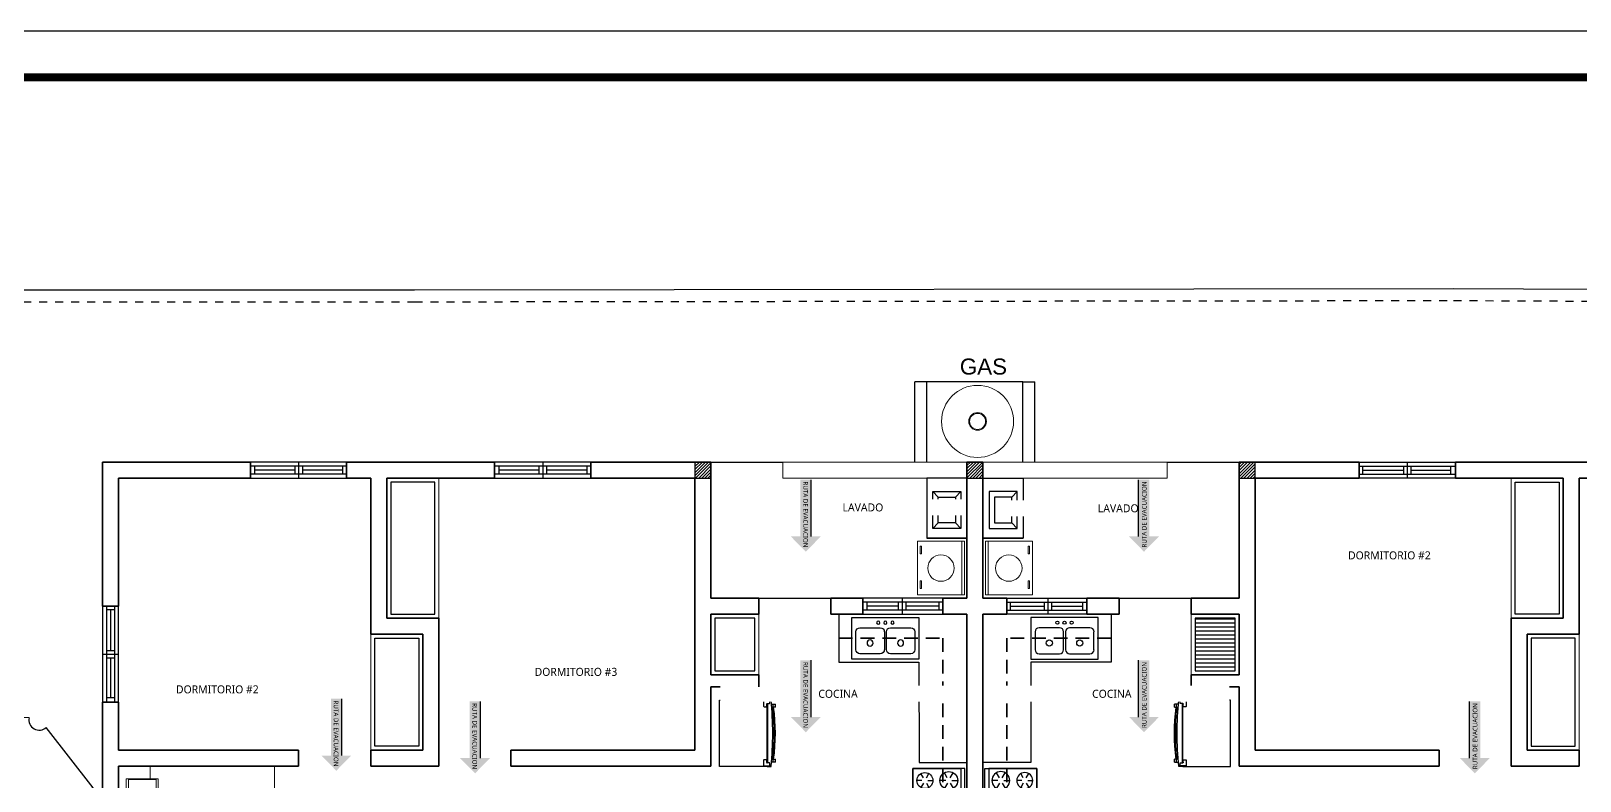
# Model space of a CAD drawing. Header units: feet. Extents: x 1019 to 2236, y -546 to 122.
# Drawn here: x 1074.38 to 1093.73, y -434.92 to -425.55 of the extents above; entities that cross this region are included whole.
import ezdxf

# ---------------------------------------------------------------- set-up
doc = ezdxf.new("R2010")
doc.units = ezdxf.units.FT
doc.header["$LTSCALE"] = 0.05
doc.header["$MEASUREMENT"] = 0
doc.linetypes.add('DASHDOT', pattern=[25.4, 12.7, -6.35, 0, -6.35])
doc.linetypes.add('HIDDEN', pattern=[9.525, 6.35, -3.175])
for name, color, linetype, lineweight in [('A-WALL', 7, 'Continuous', 25), ('arq-pisos', 251, 'Continuous', 5), ('closet', 8, 'Continuous', 5), ('COCINA', 8, 'Continuous', 25), ('FURN', 8, 'Continuous', 9), ('I-FURN', 8, 'Continuous', 0), ('MB', 8, 'Continuous', 20), ('None', 7, 'Continuous', 5)]:
    doc.layers.add(name, color=color, linetype=linetype, lineweight=lineweight)
for name, color, linetype in [('columna', 9, 'Continuous'), ('DIM', 10, 'Continuous'), ('MARCO', 1, 'Continuous'), ('MB3', 8, 'Continuous'), ('MUEBLES', 8, 'Continuous'), ('MUROS', 7, 'Continuous'), ('muross', 7, 'Continuous'), ('PERT-VENT', 8, 'Continuous'), ('PISO', 8, 'Continuous'), ('PISOS', 7, 'Continuous'), ('SIMBOLOGIA', 6, 'Continuous'), ('Simbolos de evacuacion', 7, 'Continuous'), ('SOLAR', 2, 'DASHDOT'), ('TXT', 2, 'Continuous')]:
    doc.layers.add(name, color=color, linetype=linetype)
doc.layers.add('PLANTS', color=7, linetype='Continuous', true_color=0x005716)
doc.styles.add('ads', font='trebuc.ttf', dxfattribs={"height": 0.14})
doc.styles.get("Standard").update_dxf_attribs({"font": 'arial.ttf'})

# ---------------------------------------------------------------- blocks, each defined once
blk = doc.blocks.new('ARBOL4')
at = {"layer": 'PLANTS'}
for p, q in [((-0.215225, 0.439234), (-0.445698, 0.173788)), ((-0.172006, 0.430212), (0, 0)), ((0.18998, 0.442934), (-0.157772, 0.457476)), ((0.465439, 0.126688), (0.258534, 0.409628)), ((0, 0), (0.381619, 0.241316)), ((-0.474293, 0.087687), (-0.409359, -0.263952)), ((0.392021, -0.274733), (0.48214, 0.055782)), ((0, 0), (-0.436626, -0.116299)), ((-0.37373, -0.251589), (0, 0)), ((0, 0), (-0.030926, -0.456175)), ((0.410256, -0.207857), (0, 0)), ((0, 0), (0.311329, -0.356352)), ((-0.375843, -0.309965), (-0.049034, -0.484529)), ((0.011921, -0.485418), (0.345337, -0.341692))]:
    blk.add_line(p, q, dxfattribs=at)
for centre, radius, start, end in [((-0.189074, 0.45647), 0.031319, 213.386078, 1.840691), ((0.228399, 0.434803), 0.03927, 168.050674, 320.127319), ((-0.47347, 0.135212), 0.047533, 269.007996, 54.248581), ((0.474388, 0.091377), 0.036427, 104.220505, 282.287354), ((0, 0), 0.01, 0, 180), ((0, 0), 0.01, 180, 0), ((-0.383672, -0.280455), 0.030531, 284.858551, 147.280869), ((0.371318, -0.310052), 0.04094, 59.622765, 230.608597), ((-0.018543, -0.484042), 0.030495, 357.413361, 180.915833)]:
    blk.add_arc(centre, radius, start, end, dxfattribs=at)
blk = doc.blocks.new('bath_sink_6127 - bath_sink_6127-542651-Nivel 1')
at = {"layer": 'I-FURN'}
for p, q in [((0.293, 0.244), (0.293, 0.4)), ((0.395, 0.244), (-0.005, 0.244)), ((-0.005, 0.244), (-0.005, -0.245)), ((0.025, -0.234), (0.025, 0.233)), ((0.025, 0.233), (0.369, 0.233)), ((0.369, 0.233), (0.369, -0.234)), ((0.395, -0.245), (0.395, 0.244)), ((-0.005, -0.245), (0.395, -0.245)), ((0.369, -0.234), (0.025, -0.234)), ((0.293, -0.448), (0.293, -0.245)), ((-0.1, -0.448), (0.293, -0.448))]:
    blk.add_line(p, q, dxfattribs=at)
blk = doc.blocks.new('A$C285A50AC')
at = {"layer": 'MUEBLES'}
for p, q in [((0.001, 0.69, -0.889), (0, 0.029, -0.889)), ((0.001, 0.69), (0.001, 0.639)), ((0.763, 0.688), (0.001, 0.69)), ((0.763, 0.688, -0.889), (0.001, 0.69, -0.889)), ((0.001, 0.639), (0.763, 0.637)), ((0.762, 0.028, -0.889), (0.763, 0.688, -0.889)), ((0.763, 0.637), (0.763, 0.688)), ((0, 0.029, -0.889), (0.762, 0.028, -0.889))]:
    blk.add_line(p, q, dxfattribs=at)
at = {"layer": 'MUEBLES', "color": 8}
for p, q in [((0.153, 0.524, 0.003), (0.153, 0.6, 0.003)), ((0.12, 0.505, 0.003), (0.054, 0.543, 0.003)), ((0.12, 0.467, 0.003), (0.054, 0.429, 0.003)), ((0.153, 0.448, 0.003), (0.153, 0.372, 0.003)), ((0.186, 0.505, 0.003), (0.252, 0.543, 0.003)), ((0.186, 0.467, 0.003), (0.252, 0.429, 0.003)), ((0.577, 0.466, 0.003), (0.522, 0.435, 0.003)), ((0.577, 0.504, 0.003), (0.523, 0.536, 0.003)), ((0.61, 0.523, 0.003), (0.611, 0.587, 0.003)), ((0.61, 0.447, 0.003), (0.61, 0.384, 0.003)), ((0.643, 0.504, 0.003), (0.698, 0.536, 0.003)), ((0.643, 0.466, 0.003), (0.698, 0.434, 0.003)), ((0.12, 0.2, 0.003), (0.065, 0.232, 0.003)), ((0.153, 0.219, 0.003), (0.153, 0.283, 0.003)), ((0.186, 0.2, 0.003), (0.241, 0.232, 0.003)), ((0.577, 0.2, 0.003), (0.511, 0.238, 0.003)), ((0.61, 0.219, 0.003), (0.61, 0.295, 0.003)), ((0.643, 0.199, 0.003), (0.709, 0.237, 0.003)), ((0.12, 0.162, 0.003), (0.065, 0.131, 0.003)), ((0.153, 0.143, 0.003), (0.152, 0.08, 0.003)), ((0.186, 0.162, 0.003), (0.241, 0.13, 0.003)), ((0.577, 0.162, 0.003), (0.511, 0.124, 0.003)), ((0.61, 0.142, 0.003), (0.61, 0.066, 0.003)), ((0.643, 0.161, 0.003), (0.709, 0.123, 0.003))]:
    blk.add_line(p, q, dxfattribs=at)
at = {"layer": 'MUEBLES', "extrusion": (-0.001805, -0.999998, 0)}
for p, q in [((0.063, 0.027, -0.622), (0.698, 0.025, -0.622)), ((0.063, 0.027, -0.102), (0.698, 0.025, -0.102))]:
    blk.add_line(p, q, dxfattribs=at)
at = {"layer": 'MUEBLES'}
for centre, radius in [((0.153, 0.486, 0.003), 0.114), ((0.61, 0.485, 0.003), 0.102), ((0.153, 0.181, 0.003), 0.102), ((0.61, 0.181, 0.003), 0.114)]:
    blk.add_circle(centre, radius, dxfattribs=at)
at = {"layer": 'MUEBLES', "color": 8, "extrusion": (-0.001805, -0.999998, 0)}
for centre in [(0.089, -0.038, -0.027), (0.216, -0.038, -0.027), (0.381, -0.038, -0.027), (0.546, -0.038, -0.027), (0.673, -0.038, -0.027)]:
    blk.add_circle(centre, 0.0254, dxfattribs=at)
at = {"layer": 'MUEBLES'}
for points in [[(0, 0.029), (0.001, 0.639), (0.763, 0.637), (0.762, 0.028)], [(0.001, 0.69, 0.254), (0.001, 0.639, 0.254), (0.763, 0.637, 0.254), (0.763, 0.688, 0.254)]]:
    blk.add_3dface(points, dxfattribs=at)
at = {"layer": 'MUEBLES', "color": 8}
for points in [[(0.025, 0.027, -0.076), (0.025, 0.027, -0.533), (0.737, 0.025, -0.533), (0.737, 0.025, -0.076)], [(0.025, 0.027, -0.597), (0.025, 0.027, -0.851), (0.737, 0.025, -0.851), (0.737, 0.025, -0.597)]]:
    blk.add_3dface(points, dxfattribs=at)
blk = doc.blocks.new('A$C2C3967B4')
at = {"layer": 'COCINA'}
for p, q in [((0.838, 0.52), (0, 0.52)), ((0, 0.52), (0, 0)), ((0.356, 0.393), (0.102, 0.393)), ((0.737, 0.393), (0.483, 0.393)), ((0.838, 0), (0.838, 0.52)), ((0.051, 0.342), (0.051, 0.119)), ((0.406, 0.119), (0.406, 0.342)), ((0.432, 0.342), (0.432, 0.119)), ((0.787, 0.119), (0.787, 0.342)), ((0.102, 0.068), (0.356, 0.068)), ((0.483, 0.068), (0.737, 0.068)), ((0, 0), (0.838, 0))]:
    blk.add_line(p, q, dxfattribs=at)
for centre, radius in [((0.33, 0.456), 0.0201), ((0.419, 0.456), 0.0201), ((0.508, 0.456), 0.0201), ((0.229, 0.202), 0.0381), ((0.61, 0.202), 0.0381)]:
    blk.add_circle(centre, radius, dxfattribs=at)
for centre, start, end in [((0.102, 0.342), 90, 180), ((0.356, 0.342), 0, 90), ((0.483, 0.342), 90, 180), ((0.737, 0.342), 0, 90), ((0.102, 0.119), 180, 270), ((0.356, 0.119), 270, 0), ((0.483, 0.119), 180, 270), ((0.737, 0.119), 270, 0)]:
    blk.add_arc(centre, 0.0508, start, end, dxfattribs=at)
blk = doc.blocks.new('A$C007B5363')
at = {"layer": 'COCINA'}
for p, q in [((0, 0.829), (0.594, 0.829)), ((0, 0), (0, 0.829)), ((0.551, 0.816), (0.551, 0.752)), ((0.621, 0.822), (0.557, 0.822)), ((0.589, 0.752), (0.589, 0.778)), ((0.594, 0.829), (0.601, 0.829)), ((0.594, 0.822), (0.594, 0.829)), ((0.594, 0.045), (0.594, 0.784)), ((0.595, 0.784), (0.621, 0.784)), ((0.601, 0.829), (0.601, 0.822)), ((0.645, 0.829), (0.601, 0.829)), ((0.601, 0.784), (0.601, 0.044)), ((0.627, 0.791), (0.627, 0.816)), ((0.649, 0.778), (0.671, 0.778)), ((0.671, 0.778), (0.698, 0.778)), ((0.671, 0.74), (0.671, 0.778)), ((0.671, 0.74), (0.671, 0.778)), ((0.699, 0.74), (0.699, 0.778)), ((0.557, 0.746), (0.582, 0.746)), ((0.671, 0.74), (0.651, 0.74)), ((0.654, 0.702), (0.671, 0.702)), ((0.698, 0.74), (0.671, 0.74)), ((0.671, 0.74), (0.671, 0.702)), ((0.671, 0.702), (0.671, 0.74)), ((0.594, 0), (0, 0)), ((0.551, 0.076), (0.551, 0.013)), ((0.582, 0.083), (0.557, 0.083)), ((0.557, 0.006), (0.621, 0.006)), ((0.589, 0.051), (0.589, 0.076)), ((0.594, 0), (0.594, 0.006)), ((0.594, 0), (0.601, 0)), ((0.621, 0.044), (0.595, 0.044)), ((0.601, 0.006), (0.601, 0)), ((0.601, 0), (0.645, 0)), ((0.627, 0.013), (0.627, 0.038)), ((0.671, 0.051), (0.649, 0.051)), ((0.651, 0.089), (0.671, 0.089)), ((0.671, 0.127), (0.654, 0.127)), ((0.671, 0.127), (0.671, 0.089)), ((0.671, 0.089), (0.671, 0.127)), ((0.671, 0.089), (0.698, 0.089)), ((0.671, 0.051), (0.671, 0.089)), ((0.671, 0.051), (0.671, 0.089)), ((0.698, 0.051), (0.671, 0.051)), ((0.699, 0.051), (0.699, 0.089))]:
    blk.add_line(p, q, dxfattribs=at)
for centre, radius, start, end in [((0.557, 0.816), 0.00635, 90, 180), ((0.595, 0.778), 0.00635, 90, 180), ((0.621, 0.816), 0.00635, 360, 90), ((0.621, 0.791), 0.00635, 270, 360), ((-3.851, 0.414), 4.515, 354.7351, 5.2649), ((0.557, 0.752), 0.00635, 180, 270), ((0.582, 0.752), 0.00635, 270, 360), ((-3.079, 0.414), 3.761, 355.6182, 4.3818), ((-1.675, 0.414), 2.373, 352.1151, 7.8849), ((0.557, 0.076), 0.00635, 90, 180), ((0.557, 0.013), 0.00635, 180, 270), ((0.582, 0.076), 0.00635, 360, 90), ((0.595, 0.051), 0.00635, 180, 270), ((0.621, 0.038), 0.00635, 360, 90), ((0.621, 0.013), 0.00635, 270, 360)]:
    blk.add_arc(centre, radius, start, end, dxfattribs=at)
blk = doc.blocks.new('A$C01EB0BB3')
at = {"layer": 'FURN'}
for p, q in [((0, 0, 224.56), (0, 0.61, 224.56)), ((0, 0.61, 224.56), (0.533, 0.61, 224.56)), ((0.503, 0.61, 224.56), (0.503, 0, 224.56)), ((0.533, 0.61, 224.56), (0.533, 0, 224.56)), ((0.533, 0, 224.56), (0, 0, 224.56))]:
    blk.add_line(p, q, dxfattribs=at)
at = {"layer": 'FURN', "ltscale": 0.02, "elevation": 224.56}
for points in [[(0.047, 0.536), (0.047, 0.45), (0.032, 0.45), (0.032, 0.536)], [(0.047, 0.143), (0.047, 0.057), (0.032, 0.057), (0.032, 0.143)]]:
    blk.add_lwpolyline(points, close=True, dxfattribs=at)
at = {"layer": 'FURN', "ltscale": 0.02}
blk.add_circle((0.267, 0.305, 224.56), 0.15, dxfattribs=at)
blk = doc.blocks.new('A$C18ED6237')
at = {"layer": 'PERT-VENT', "extrusion": (-2.36783e-12, 8.94772e-16, -1)}
for p, q in [((1.2, 0.2), (0, 0.2)), ((0.6, 0.2), (0.6, 0)), ((1.2, 0.15), (0, 0.15)), ((1.2, 0.05), (0, 0.05)), ((0.054, 0.05), (0.054, 0.15)), ((0.553, 0.1), (0.054, 0.1)), ((0.553, 0.15), (0.553, 0.05)), ((0.647, 0.15), (0.647, 0.05)), ((1.153, 0.1), (0.647, 0.1)), ((0, 0), (1.2, 0))]:
    blk.add_line(p, q, dxfattribs=at)
at = {"layer": 'PERT-VENT'}
blk.add_line((1.153, 0.05), (1.153, 0.15), dxfattribs=at)
blk = doc.blocks.new('A$C1C7A76FF')
at = {"layer": 'FURN'}
for radius in [0.45, 0.11, 0.1]:
    blk.add_circle((0.45, 0.45), radius, dxfattribs=at)
blk = doc.blocks.new('A$C012446DC')
at = {"layer": 'PISO'}
h = blk.add_hatch(dxfattribs=at)
h.set_pattern_fill('ANSI31', color=256, scale=0.008571, angle=180)
h.set_pattern_definition([(225, (206536.064322, 1154820.960068), (0.0192434059784, -0.0192434059784), [])])
h.paths.add_polyline_path([(0, 0), (0.2, 0), (0.2, 0.2), (0, 0.2)])
at = {"layer": 'columna'}
blk.add_lwpolyline([(0.2, 0.2), (0, 0.2), (0, 0), (0.2, 0)], close=True, dxfattribs=at)
blk = doc.blocks.new('A$C791B5281')
at = {"layer": 'MUROS', "lineweight": 35}
blk.add_line((4.9, 10.3, 1.239), (5.1, 10.3, 1.239), dxfattribs=at)
for p in [(1.5, 10.1, 1.239), (4.9, 10.1, 1.239), (8.3, 10.1, 1.239), (0, 0, 1.239), (3.5, 0, 1.239), (6.3, 0, 1.239), (9.8, 0, 1.239)]:
    blk.add_blockref('A$C012446DC', p)

msp = doc.modelspace()

# ---------------------------------------------------------------- hatches: boundary and pattern name
at = {"layer": 'PISO'}
h = msp.add_hatch(dxfattribs=at)
h.set_pattern_fill('ANSI31', color=256, scale=0.4, angle=315, style=0)
h.set_pattern_definition([(0, (1088.92069, -433.54429), (2e-17, 0.05), [])])
h.paths.add_polyline_path([(1088.921, -433.544), (1089.421, -433.544), (1089.421, -432.886), (1088.921, -432.886)])
at = {"layer": 'Simbolos de evacuacion'}
h = msp.add_hatch(color=94, dxfattribs=at)
h.paths.add_polyline_path([(1079.857, -434.635), (1079.738, -434.635), (1079.925, -434.825), (1080.111, -434.635), (1079.992, -434.635), (1079.992, -433.926), (1079.857, -433.926)])
h.paths.add_polyline_path([(1079.965, -433.933), (1079.965, -434.744), (1079.877, -434.744), (1079.877, -433.933)], flags=24)
h = msp.add_hatch(color=94, dxfattribs=at)
h.paths.add_polyline_path([(1092.484, -434.635), (1092.603, -434.635), (1092.417, -434.825), (1092.23, -434.635), (1092.349, -434.635), (1092.349, -433.926), (1092.484, -433.926)])
h.paths.add_polyline_path([(1092.376, -433.933), (1092.376, -434.744), (1092.465, -434.744), (1092.465, -433.933)], flags=24)

# ---------------------------------------------------------------- linework, layer by layer
at = {"layer": 'A-WALL', "lineweight": 35, "extrusion": (-2.36783e-12, 8.94772e-16, -1)}
for p, q in [((1077.121, -430.936), (1075.271, -430.936)), ((1075.271, -430.936), (1075.271, -432.736)), ((1077.121, -431.136), (1077.121, -430.936)), ((1080.167, -430.936), (1078.321, -430.936)), ((1078.321, -430.936), (1078.321, -431.136)), ((1080.167, -431.136), (1080.167, -430.936)), ((1082.871, -430.936), (1081.371, -430.936)), ((1081.371, -430.936), (1081.371, -431.136)), ((1082.871, -432.636), (1082.871, -430.936)), ((1086.071, -430.936), (1086.071, -432.636)), ((1075.471, -431.136), (1077.121, -431.136)), ((1075.471, -432.736), (1075.471, -431.136)), ((1078.321, -431.136), (1078.621, -431.136)), ((1078.621, -431.136), (1078.621, -433.086)), ((1078.821, -431.136), (1080.167, -431.136)), ((1078.821, -432.886), (1078.821, -431.136)), ((1081.371, -431.136), (1082.671, -431.136)), ((1082.671, -431.136), (1082.671, -434.536)), ((1075.471, -432.736), (1075.271, -432.736)), ((1083.471, -432.636), (1082.871, -432.636)), ((1083.471, -432.836), (1083.471, -432.636)), ((1084.371, -432.836), (1084.371, -432.636)), ((1084.771, -432.636), (1084.371, -432.636)), ((1084.371, -432.636), (1084.371, -432.836)), ((1084.771, -432.836), (1084.771, -432.636)), ((1084.771, -432.836), (1084.771, -432.636)), ((1086.071, -432.636), (1085.771, -432.636)), ((1085.771, -432.636), (1085.771, -432.836)), ((1085.771, -432.836), (1085.771, -432.636)), ((1085.771, -432.836), (1085.771, -432.636)), ((1079.471, -432.886), (1078.821, -432.886)), ((1079.471, -434.736), (1079.471, -432.886)), ((1082.871, -433.596), (1082.871, -432.836)), ((1082.871, -432.836), (1083.471, -432.836)), ((1084.371, -432.836), (1084.771, -432.836)), ((1085.771, -432.836), (1086.071, -432.836)), ((1086.071, -436.236), (1086.071, -432.836)), ((1086.271, -436.236), (1086.271, -432.836)), ((1079.271, -433.086), (1078.621, -433.086)), ((1079.271, -434.536), (1079.271, -433.086)), ((1082.871, -433.596), (1083.471, -433.596)), ((1082.871, -434.736), (1082.871, -433.746)), ((1082.871, -433.746), (1083.471, -433.746)), ((1075.471, -433.936), (1075.271, -433.936)), ((1075.271, -433.936), (1075.271, -435.536)), ((1075.471, -434.536), (1075.471, -433.936)), ((1077.721, -434.536), (1075.471, -434.536)), ((1077.721, -434.736), (1077.721, -434.536)), ((1078.621, -434.536), (1079.271, -434.536)), ((1078.621, -434.536), (1078.621, -434.736)), ((1082.671, -434.536), (1080.371, -434.536)), ((1080.371, -434.536), (1080.371, -434.736)), ((1075.471, -434.736), (1077.721, -434.736)), ((1075.471, -435.536), (1075.471, -434.736)), ((1078.621, -434.736), (1079.471, -434.736)), ((1080.371, -434.736), (1082.871, -434.736))]:
    msp.add_line(p, q, dxfattribs=at)
at = {"layer": 'A-WALL', "lineweight": 35}
for p, q in [((1086.071, -430.936), (1086.271, -430.936)), ((1088.871, -433.596), (1088.871, -433.746))]:
    msp.add_line(p, q, dxfattribs=at)
at = {"layer": 'A-WALL', "lineweight": 35, "extrusion": (-2.36659e-12, 8.94772e-16, -1)}
for p, q in [((1089.471, -430.936), (1090.971, -430.936)), ((1089.471, -432.636), (1089.471, -430.936)), ((1090.971, -430.936), (1090.971, -431.136)), ((1092.174, -430.936), (1094.021, -430.936)), ((1092.174, -431.136), (1092.174, -430.936)), ((1090.971, -431.136), (1089.671, -431.136)), ((1089.671, -431.136), (1089.671, -434.536)), ((1093.521, -431.136), (1092.174, -431.136)), ((1093.521, -432.886), (1093.521, -431.136)), ((1094.021, -431.136), (1093.721, -431.136)), ((1093.721, -431.136), (1093.721, -433.086)), ((1086.271, -432.636), (1086.571, -432.636)), ((1086.571, -432.636), (1086.571, -432.836)), ((1086.571, -432.836), (1086.571, -432.636)), ((1086.571, -432.836), (1086.571, -432.636)), ((1087.571, -432.636), (1087.971, -432.636)), ((1087.571, -432.836), (1087.571, -432.636)), ((1087.571, -432.836), (1087.571, -432.636)), ((1087.971, -432.836), (1087.971, -432.636)), ((1087.971, -432.636), (1087.971, -432.836)), ((1088.871, -432.836), (1088.871, -432.636)), ((1088.871, -432.636), (1089.471, -432.636)), ((1086.571, -432.836), (1086.271, -432.836)), ((1087.971, -432.836), (1087.571, -432.836)), ((1089.471, -432.836), (1088.871, -432.836)), ((1089.471, -433.596), (1089.471, -432.836)), ((1092.871, -434.736), (1092.871, -432.886)), ((1092.871, -432.886), (1093.521, -432.886)), ((1093.071, -434.536), (1093.071, -433.086)), ((1093.071, -433.086), (1093.721, -433.086)), ((1089.471, -433.596), (1088.871, -433.596)), ((1089.471, -433.746), (1088.871, -433.746)), ((1089.471, -434.736), (1089.471, -433.746)), ((1089.671, -434.536), (1091.971, -434.536)), ((1091.971, -434.536), (1091.971, -434.736)), ((1093.721, -434.536), (1093.071, -434.536)), ((1093.721, -434.536), (1093.721, -434.736)), ((1091.971, -434.736), (1089.471, -434.736)), ((1093.721, -434.736), (1092.871, -434.736))]:
    msp.add_line(p, q, dxfattribs=at)
at = {"layer": 'closet', "extrusion": (-2.36783e-12, 8.94772e-16, -1)}
for p, q in [((1079.471, -432.886), (1079.471, -431.136)), ((1078.621, -434.536), (1078.621, -433.086))]:
    msp.add_line(p, q, dxfattribs=at)
at = {"layer": 'closet'}
for p, q in [((1083.471, -433.596), (1083.471, -432.836)), ((1088.871, -433.596), (1088.871, -432.836)), ((1077.421, -435.536), (1077.421, -434.736))]:
    msp.add_line(p, q, dxfattribs=at)
at = {"layer": 'closet', "extrusion": (-2.36659e-12, 8.94772e-16, -1)}
msp.add_line((1093.721, -434.536), (1093.721, -433.086), dxfattribs=at)
at = {"layer": 'closet', "extrusion": (2.36783e-12, 8.94772e-16, -1)}
msp.add_line((1093.721, -434.536), (1093.721, -433.086), dxfattribs=at)
at = {"layer": 'COCINA', "extrusion": (-2.36783e-12, 8.94772e-16, -1)}
for p, q in [((1085.644, -431.303), (1085.711, -431.376)), ((1085.995, -431.303), (1085.928, -431.376)), ((1085.644, -431.768), (1085.711, -431.696)), ((1085.995, -431.768), (1085.928, -431.696)), ((1086.071, -431.886), (1085.568, -431.886)), ((1084.471, -432.836), (1084.471, -433.436)), ((1084.471, -433.436), (1085.471, -433.436)), ((1085.471, -433.436), (1085.473, -434.688)), ((1085.473, -434.688), (1086.071, -434.688))]:
    msp.add_line(p, q, dxfattribs=at)
at = {"layer": 'COCINA', "extrusion": (-2.36659e-12, 8.94772e-16, -1)}
for p, q in [((1086.697, -431.303), (1086.63, -431.376)), ((1086.697, -431.768), (1086.63, -431.696)), ((1086.271, -431.886), (1086.773, -431.886)), ((1087.871, -432.836), (1087.871, -433.436)), ((1086.871, -433.436), (1086.869, -434.688)), ((1087.871, -433.436), (1086.871, -433.436)), ((1086.869, -434.688), (1086.268, -434.688))]:
    msp.add_line(p, q, dxfattribs=at)
at = {"layer": 'COCINA', "extrusion": (-2.36783e-12, 8.94772e-16, -1), "elevation": 0}
for points in [[(-1085.644, -431.303), (-1085.995, -431.303), (-1085.995, -431.768), (-1085.644, -431.768)], [(-1085.711, -431.376), (-1085.928, -431.376), (-1085.928, -431.696), (-1085.711, -431.696)]]:
    msp.add_lwpolyline(points, close=True, dxfattribs=at)
at = {"layer": 'COCINA', "extrusion": (-2.36659e-12, 8.94772e-16, -1), "elevation": 0}
for points in [[(-1086.697, -431.303), (-1086.347, -431.303), (-1086.347, -431.768), (-1086.697, -431.768)], [(-1086.63, -431.376), (-1086.414, -431.376), (-1086.414, -431.696), (-1086.63, -431.696)]]:
    msp.add_lwpolyline(points, close=True, dxfattribs=at)
at = {"layer": 'MB', "extrusion": (-2.36783e-12, 8.94772e-16, -1)}
for p, q in [((1083.771, -431.136), (1083.771, -430.936)), ((1086.071, -430.936), (1083.771, -430.936)), ((1083.771, -431.136), (1086.071, -431.136))]:
    msp.add_line(p, q, dxfattribs=at)
at = {"layer": 'MB', "extrusion": (-2.36659e-12, 8.94772e-16, -1)}
for p, q in [((1086.271, -430.936), (1088.571, -430.936)), ((1088.571, -431.136), (1086.271, -431.136))]:
    msp.add_line(p, q, dxfattribs=at)
at = {"layer": 'MB'}
msp.add_line((1088.571, -431.136), (1088.571, -430.936), dxfattribs=at)
at = {"layer": 'MB3', "linetype": 'HIDDEN', "lineweight": 35, "ltscale": 0.54, "extrusion": (-2.36783e-12, 8.94772e-16, -1)}
for p, q in [((1084.471, -433.136), (1085.771, -433.136)), ((1085.771, -433.136), (1085.771, -436.236))]:
    msp.add_line(p, q, dxfattribs=at)
at = {"layer": 'MB3', "linetype": 'HIDDEN', "lineweight": 35, "ltscale": 0.54, "extrusion": (-2.36659e-12, 8.94772e-16, -1)}
for p, q in [((1087.871, -433.136), (1086.571, -433.136)), ((1086.571, -433.136), (1086.571, -436.236))]:
    msp.add_line(p, q, dxfattribs=at)
at = {"layer": 'muross', "extrusion": (-2.36783e-12, 8.94772e-16, -1)}
msp.add_line((1086.271, -431.133), (1086.271, -430.936), dxfattribs=at)
at = {"layer": 'PERT-VENT', "extrusion": (-2.36783e-12, 8.94772e-16, -1)}
for p, q in [((1085.771, -432.636), (1084.771, -432.636)), ((1085.771, -432.686), (1084.771, -432.686)), ((1084.825, -432.786), (1084.825, -432.686)), ((1085.213, -432.736), (1084.825, -432.736)), ((1085.213, -432.686), (1085.213, -432.786)), ((1085.26, -432.636), (1085.26, -432.836)), ((1085.306, -432.686), (1085.306, -432.786)), ((1085.724, -432.736), (1085.306, -432.736)), ((1085.724, -432.786), (1085.724, -432.686)), ((1085.771, -432.786), (1084.771, -432.786)), ((1084.771, -432.836), (1085.771, -432.836))]:
    msp.add_line(p, q, dxfattribs=at)
at = {"layer": 'PERT-VENT', "extrusion": (-2.36659e-12, 8.94772e-16, -1)}
for p, q in [((1086.571, -432.636), (1087.571, -432.636)), ((1086.571, -432.686), (1087.571, -432.686)), ((1086.617, -432.786), (1086.617, -432.686)), ((1086.617, -432.736), (1087.035, -432.736)), ((1087.035, -432.686), (1087.035, -432.786)), ((1087.082, -432.636), (1087.082, -432.836)), ((1087.128, -432.686), (1087.128, -432.786)), ((1087.128, -432.736), (1087.517, -432.736)), ((1087.517, -432.786), (1087.517, -432.686)), ((1086.571, -432.786), (1087.571, -432.786)), ((1087.571, -432.836), (1086.571, -432.836))]:
    msp.add_line(p, q, dxfattribs=at)
at = {"layer": 'PISO'}
for p, q in [((1082.871, -430.936), (1083.771, -430.936)), ((1088.571, -430.936), (1089.471, -430.936)), ((1083.471, -432.636), (1084.371, -432.636)), ((1087.971, -432.636), (1088.871, -432.636))]:
    msp.add_line(p, q, dxfattribs=at)
for points in [[(1078.871, -432.836), (1079.421, -432.836), (1079.421, -431.186), (1078.871, -431.186)], [(1093.471, -432.836), (1092.921, -432.836), (1092.921, -431.186), (1093.471, -431.186)], [(1082.921, -433.546), (1083.421, -433.546), (1083.421, -432.886), (1082.921, -432.886)], [(1088.921, -433.544), (1089.421, -433.544), (1089.421, -432.886), (1088.921, -432.886)], [(1078.671, -433.136), (1079.221, -433.136), (1079.221, -434.486), (1078.671, -434.486)], [(1093.671, -433.136), (1093.121, -433.136), (1093.121, -434.486), (1093.671, -434.486)]]:
    msp.add_lwpolyline(points, close=True, dxfattribs=at)
at = {"layer": 'PISOS'}
for p, q in [((1085.421, -430.936), (1085.421, -429.936)), ((1085.571, -429.936), (1085.421, -429.936)), ((1085.571, -430.936), (1085.571, -429.936)), ((1086.771, -429.936), (1085.571, -429.936)), ((1086.771, -430.936), (1086.771, -429.936)), ((1086.771, -429.936), (1086.921, -429.936)), ((1086.921, -430.936), (1086.921, -429.936))]:
    msp.add_line(p, q, dxfattribs=at)
at = {"layer": 'SIMBOLOGIA', "color": 94, "linetype": 'Continuous'}
for p, q in [((1079.992, -434.635), (1079.992, -433.926)), ((1092.349, -434.635), (1092.349, -433.926))]:
    msp.add_line(p, q, dxfattribs=at)
at = {"layer": 'SOLAR', "linetype": 'Continuous', "ltscale": 0.15}
msp.add_lwpolyline([(1055.825, -448.731), (1086.985, -452.36), (1114.104, -455.495), (1118.417, -455.965), (1118.37, -456.111), (1114.087, -455.644), (1086.967, -452.509), (1055.66, -448.863), (1057.785, -428.787), (1065.48, -428.786), (1079.17, -428.784), (1092.15, -428.768), (1102.64, -428.818), (1104.75, -428.802), (1117.51, -428.849), (1127.188, -428.879), (1127.14, -429.028)], dxfattribs=at)
at = {"layer": 'SOLAR', "ltscale": 0.03}
msp.add_lwpolyline([(1118.38, -456.037), (1114.096, -455.569), (1086.976, -452.435), (1055.817, -448.806), (1057.92, -428.937), (1065.48, -428.936), (1079.17, -428.934), (1092.15, -428.918), (1102.64, -428.968), (1104.75, -428.952), (1117.51, -428.999), (1127.14, -429.028), (1118.397, -456.028)], dxfattribs=at)

# ---------------------------------------------------------------- block references
for p in [(1077.121, -431.136), (1080.171, -431.136)]:
    msp.add_blockref('A$C18ED6237', p)
at = {"xscale": -1}
msp.add_blockref('A$C18ED6237', (1092.171, -431.136), dxfattribs=at)
at = {"rotation": 180}
for p, xscale, yscale, zscale in [((1085.453, -431.925, -22.456), -1.100000000000023, 1.099999999999994, 1.100000000000001), ((1086.888, -431.925, -22.456), 1.100000000000023, 1.100000000000023, 1.100000000000023)]:
    msp.add_blockref('A$C01EB0BB3', p, dxfattribs=dict(at, xscale=xscale, yscale=yscale, zscale=zscale))
at = {"extrusion": (-1.45777e-14, -2.36562e-12, -1)}
msp.add_blockref('A$C2C3967B4', (-1085.471, -433.399, 0), dxfattribs=at)
at = {"extrusion": (1.45777e-14, -2.36562e-12, -1), "xscale": -1}
msp.add_blockref('A$C2C3967B4', (-1086.871, -433.399, 0), dxfattribs=at)
at = {"extrusion": (-2.36783e-12, 8.94772e-16, -1), "xscale": -0.980000000000022, "yscale": 0.9799999999999898, "zscale": 0.9799999999999965, "rotation": 89.89658188472907}
msp.add_blockref('A$C285A50AC', (-1085.368, -434.765, 0), dxfattribs=at)
at = {"extrusion": (-2.36659e-12, 8.94772e-16, -1), "xscale": 0.9799999999999661, "yscale": 0.9799999999999661, "zscale": 0.9799999999999661, "rotation": 270.1034181152693}
msp.add_blockref('A$C285A50AC', (-1086.971, -434.765, 0), dxfattribs=at)
at = {"layer": 'COCINA', "extrusion": (-2.36783e-12, 8.94772e-16, -1), "xscale": -1}
msp.add_blockref('A$C007B5363', (-1082.98, -434.738, 0), dxfattribs=at)
at = {"layer": 'COCINA', "extrusion": (-2.36659e-12, 8.94772e-16, -1)}
msp.add_blockref('A$C007B5363', (-1089.362, -434.738, 0), dxfattribs=at)
at = {"layer": 'DIM', "rotation": 90}
msp.add_blockref('A$C1C7A76FF', (1086.654, -430.878), dxfattribs=at)
at = {"layer": 'I-FURN', "extrusion": (-2.36783e-12, 8.94772e-16, -1), "xscale": -1}
msp.add_blockref('bath_sink_6127 - bath_sink_6127-542651-Nivel 1', (-1075.571, -435.136, 0), dxfattribs=at)
at = {"layer": 'None', "lineweight": 15, "xscale": 2.714450404586388, "yscale": 2.714450404586388, "zscale": 2.714450404586388, "rotation": 258.7903459937169}
msp.add_blockref('ARBOL4', (1073.87, -435.346), dxfattribs=at)

# ---------------------------------------------------------------- texts
at = {"layer": 'TXT', "insert": (1085.982, -429.643), "char_height": 0.2, "attachment_point": 1}
msp.add_mtext_dynamic_manual_height_columns('GAS', width=0.99636, gutter_width=1, heights=[0], dxfattribs=at)
at = {"layer": 'TXT', "char_height": 0.05815, "width": 15.6118, "style": 'ads'}
for insert, attachment_point, rotation in [((1079.921, -433.948, 0.702), 4, 269.9951), ((1092.42, -433.948, 0.702), 6, 90.0049)]:
    msp.add_mtext('RUTA DE EVACUACION', dxfattribs=dict(at, insert=insert, attachment_point=attachment_point, rotation=rotation))

# ---------------------------------------------------------------- next in the draw order: texts
at = {"layer": 'TXT', "char_height": 0.1, "width": 2.838, "attachment_point": 2, "style": 'ads', "bg_fill": 2}
for s, insert in [('LAVADO', (1084.771, -431.453)), ('DORMITORIO #2', (1091.349, -432.052)), ('DORMITORIO #3', (1081.186, -433.507)), ('DORMITORIO #2', (1076.705, -433.726)), ('COCINA', (1084.46, -433.781)), ('COCINA', (1087.881, -433.781))]:
    msp.add_mtext(s, dxfattribs=dict(at, insert=insert))

# ---------------------------------------------------------------- next in the draw order: hatches: boundary and pattern name
at = {"layer": 'Simbolos de evacuacion'}
h = msp.add_hatch(color=94, dxfattribs=at)
h.paths.add_polyline_path([(1083.99, -431.866), (1083.871, -431.866), (1084.058, -432.056), (1084.244, -431.866), (1084.125, -431.866), (1084.125, -431.157), (1083.99, -431.157)])
h.paths.add_polyline_path([(1084.098, -431.165), (1084.098, -431.975), (1084.01, -431.975), (1084.01, -431.165)], flags=24)
h = msp.add_hatch(color=94, dxfattribs=at)
h.paths.add_polyline_path([(1083.99, -434.121), (1083.871, -434.121), (1084.058, -434.311), (1084.244, -434.121), (1084.125, -434.121), (1084.125, -433.412), (1083.99, -433.412)])
h.paths.add_polyline_path([(1084.098, -433.419), (1084.098, -434.23), (1084.01, -434.23), (1084.01, -433.419)], flags=24)
h = msp.add_hatch(color=94, dxfattribs=at)
h.paths.add_polyline_path([(1088.351, -434.121), (1088.47, -434.121), (1088.283, -434.311), (1088.097, -434.121), (1088.216, -434.121), (1088.216, -433.412), (1088.351, -433.412)])
h.paths.add_polyline_path([(1088.243, -433.419), (1088.243, -434.23), (1088.332, -434.23), (1088.332, -433.419)], flags=24)
h = msp.add_hatch(color=94, dxfattribs=at)
h.paths.add_polyline_path([(1078.124, -434.602), (1078.005, -434.602), (1078.192, -434.792), (1078.378, -434.602), (1078.259, -434.602), (1078.259, -433.893), (1078.124, -433.893)])
h.paths.add_polyline_path([(1078.232, -433.9), (1078.232, -434.711), (1078.144, -434.711), (1078.144, -433.9)], flags=24)

# ---------------------------------------------------------------- next in the draw order: linework, layer by layer
at = {"layer": 'A-WALL', "lineweight": 35, "extrusion": (-2.36783e-12, 8.94772e-16, -1)}
for p, q in [((1086.071, -432.636), (1086.071, -430.936)), ((1086.271, -432.636), (1086.271, -430.936)), ((1075.271, -433.936), (1075.471, -433.936)), ((1075.471, -433.936), (1075.271, -433.936))]:
    msp.add_line(p, q, dxfattribs=at)
at = {"layer": 'A-WALL', "lineweight": 35}
msp.add_line((1083.471, -433.596), (1083.471, -433.746), dxfattribs=at)
at = {"layer": 'closet', "extrusion": (2.36783e-12, 8.94772e-16, -1)}
msp.add_line((1092.871, -432.886), (1092.871, -431.136), dxfattribs=at)
at = {"layer": 'COCINA', "extrusion": (-2.36783e-12, 8.94772e-16, -1), "elevation": 0}
msp.add_lwpolyline([(-1085.568, -431.886), (-1086.071, -431.886), (-1086.071, -431.136), (-1085.568, -431.136)], close=True, dxfattribs=at)
at = {"layer": 'COCINA', "extrusion": (-2.36659e-12, 8.94772e-16, -1), "elevation": 0}
msp.add_lwpolyline([(-1086.773, -431.886), (-1086.271, -431.886), (-1086.271, -431.136), (-1086.773, -431.136)], close=True, dxfattribs=at)
at = {"layer": 'SIMBOLOGIA', "color": 94, "linetype": 'Continuous'}
for p, q in [((1084.125, -431.866, -0.702), (1084.125, -431.157, -0.702)), ((1084.125, -434.121, -0.702), (1084.125, -433.412, -0.702)), ((1088.216, -434.121, -0.702), (1088.216, -433.412, -0.702)), ((1078.259, -434.602), (1078.259, -433.893))]:
    msp.add_line(p, q, dxfattribs=at)

# ---------------------------------------------------------------- next in the draw order: block references
at = {"rotation": 90}
msp.add_blockref('A$C18ED6237', (1075.471, -433.936), dxfattribs=at)

# ---------------------------------------------------------------- next in the draw order: texts
at = {"layer": 'TXT', "char_height": 0.05815, "width": 15.6118, "style": 'ads'}
for insert, attachment_point, rotation in [((1084.054, -431.179), 4, 269.9951), ((1084.054, -433.434), 4, 269.9951), ((1088.287, -433.434), 6, 90.0049), ((1078.188, -433.915, 0.702), 4, 269.9951)]:
    msp.add_mtext('RUTA DE EVACUACION', dxfattribs=dict(at, insert=insert, attachment_point=attachment_point, rotation=rotation))

# ---------------------------------------------------------------- next in the draw order: texts
at = {"layer": 'TXT', "insert": (1087.961, -431.464), "char_height": 0.1, "width": 2.838, "attachment_point": 2, "style": 'ads', "bg_fill": 2}
msp.add_mtext('LAVADO', dxfattribs=at)

# ---------------------------------------------------------------- next in the draw order: hatches: boundary and pattern name
at = {"layer": 'arq-pisos'}
h = msp.add_hatch(dxfattribs=at)
h.set_pattern_fill('AR-HBONE', color=256, scale=0.06, angle=90)
h.set_pattern_definition([(135, (856.79267, -132.22105), (-0.33941125, 5e-17), [0.72, -0.24]), (225, (856.62297, -132.05134), (-0.33941125, 5e-17), [0.72, -0.24])])
edge = h.paths.add_edge_path()
edge.add_line((1080.467, -446.916), (1087.644, -446.907))
edge.add_line((1087.644, -446.907), (1087.644, -446.906))
edge.add_line((1087.644, -446.906), (1096.14, -446.895))
edge.add_line((1096.14, -446.895), (1096.327, -448.039))
edge.add_arc((1097.314, -447.877), 1, 189.2909, 252.057)
edge.add_line((1097.006, -448.829), (1116.044, -454.994))
edge.add_line((1116.044, -454.994), (1116.352, -454.042))
edge.add_line((1116.352, -454.042), (1097.89, -448.064))
edge.add_line((1097.89, -448.064), (1102.974, -432.367))
edge.add_line((1102.974, -432.367), (1107.543, -433.846))
edge.add_line((1107.543, -433.846), (1109.073, -429.086))
edge.add_line((1109.073, -429.086), (1108.705, -428.967))
edge.add_line((1108.705, -428.967), (1108.219, -428.965))
edge.add_line((1108.219, -428.965), (1106.986, -432.772))
edge.add_line((1106.986, -432.772), (1102.289, -431.251))
edge.add_line((1102.289, -431.251), (1097.934, -444.7))
edge.add_arc((1096.983, -444.392), 1, 270.0737, 342.057, ccw=False)
edge.add_line((1096.984, -445.392), (1087.178, -445.405))
edge.add_line((1087.178, -445.405), (1087.178, -442.236))
edge.add_line((1087.178, -442.236), (1085.174, -442.238))
edge.add_line((1085.174, -442.238), (1085.178, -445.409))
edge.add_line((1085.178, -445.409), (1080.465, -445.415))
edge.add_line((1080.465, -445.415), (1070.904, -439.237))
edge.add_line((1070.904, -439.237), (1070.673, -441.224))
edge.add_line((1070.673, -441.224), (1079.234, -446.756))
edge.add_arc((1079.777, -445.916), 1, 237.1316, 270.0737)
edge.add_line((1079.778, -446.916), (1080.467, -446.916))
at = {"layer": 'Simbolos de evacuacion'}
h = msp.add_hatch(color=94, dxfattribs=at)
h.paths.add_polyline_path([(1088.351, -431.866), (1088.47, -431.866), (1088.283, -432.056), (1088.097, -431.866), (1088.216, -431.866), (1088.216, -431.157), (1088.351, -431.157)])
h.paths.add_polyline_path([(1088.243, -431.165), (1088.243, -431.975), (1088.332, -431.975), (1088.332, -431.165)], flags=24)

# ---------------------------------------------------------------- next in the draw order: linework, layer by layer
at = {"layer": 'MARCO'}
msp.add_lwpolyline([(1054.272, -425.551), (1140.276, -425.551), (1140.276, -481.554), (1054.272, -481.554)], close=True, dxfattribs=at)
at = {"layer": 'MARCO', "const_width": 0.1}
msp.add_lwpolyline([(1130.712, -426.13), (1054.851, -426.13), (1054.851, -480.975), (1130.712, -480.975)], close=True, dxfattribs=at)
at = {"layer": 'SIMBOLOGIA', "color": 94, "linetype": 'Continuous'}
msp.add_line((1088.216, -431.866, -0.702), (1088.216, -431.157, -0.702), dxfattribs=at)

# ---------------------------------------------------------------- next in the draw order: block references
msp.add_blockref('A$C791B5281', (1081.171, -441.236, -1.239))

# ---------------------------------------------------------------- next in the draw order: texts
at = {"layer": 'TXT', "insert": (1088.287, -431.179), "char_height": 0.05815, "width": 15.6118, "attachment_point": 6, "rotation": 90.0049, "style": 'ads'}
msp.add_mtext('RUTA DE EVACUACION', dxfattribs=at)

doc.saveas('drawing.dxf')
